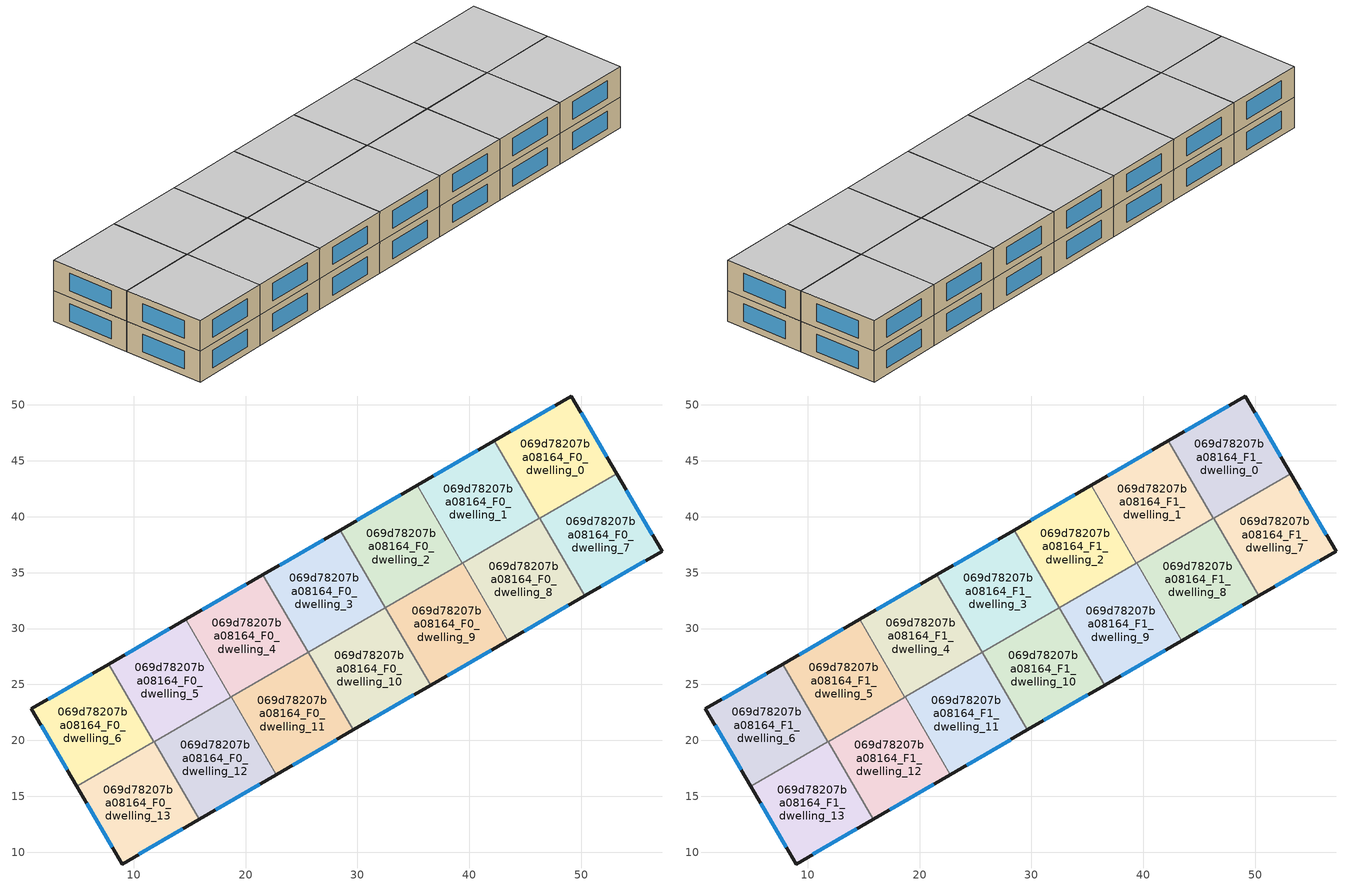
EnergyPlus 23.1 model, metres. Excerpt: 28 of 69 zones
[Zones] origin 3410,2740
069d78207ba08164_F0_dwelling_0
 floor ground (EU_floor_Construction): 49.13,50.79 53.18,43.86 46.27,39.85 42.25,46.8 z0
 wall outside (EU_wall_Construction): 53.18,43.86 49.13,50.79 42.25,46.8 z0:3
 wall to 069d78207ba08164_F0_dwelling_1 (EU_wall_Construction): 42.25,46.8 46.27,39.85 z0:3
 wall to 069d78207ba08164_F0_dwelling_7 (EU_wall_Construction): 46.3,39.87 53.18,43.86 z0:3
 wall to 069d78207ba08164_F0_dwelling_8 (EU_wall_Construction): 46.27,39.85 46.3,39.87 z0:3
 window (EU_Window_Construction): 47.65,49.94 43.72,47.66 / 52.31,45.34 50,49.31 z0.64:2.36
069d78207ba08164_F0_dwelling_1
 floor ground (EU_floor_Construction): 42.25,46.8 46.27,39.85 39.38,35.86 35.35,42.81 z0
 wall outside (EU_wall_Construction): 42.25,46.8 35.35,42.81 z0:3
 wall to 069d78207ba08164_F0_dwelling_8 (EU_wall_Construction): 39.38,35.86 46.27,39.85 z0:3
 wall to 069d78207ba08164_F0_dwelling_2 (EU_wall_Construction): 35.35,42.81 39.38,35.86 z0:3
 window (EU_Window_Construction): 40.77,45.95 36.83,43.66 z0.64:2.36
069d78207ba08164_F0_dwelling_10
 floor ground (EU_floor_Construction): 32.51,31.88 36.54,24.93 29.64,20.93 25.61,27.88 z0
 wall outside (EU_wall_Construction): 29.64,20.93 36.54,24.93 z0:3
 wall to 069d78207ba08164_F0_dwelling_9 (EU_wall_Construction): 36.54,24.93 32.51,31.88 z0:3
 wall to 069d78207ba08164_F0_dwelling_11 (EU_wall_Construction): 25.61,27.88 29.64,20.93 z0:3
 wall to 069d78207ba08164_F0_dwelling_3 (EU_wall_Construction): 32.48,31.86 25.61,27.88 z0:3
 wall to 069d78207ba08164_F0_dwelling_2 (EU_wall_Construction): 32.51,31.88 32.48,31.86 z0:3
 window (EU_Window_Construction): 31.12,21.79 35.06,24.07 z0.64:2.36
069d78207ba08164_F0_dwelling_11
 floor ground (EU_floor_Construction): 25.61,27.88 29.64,20.93 22.75,16.93 18.72,23.88 z0
 wall outside (EU_wall_Construction): 22.75,16.93 29.64,20.93 z0:3
 wall to 069d78207ba08164_F0_dwelling_12 (EU_wall_Construction): 18.72,23.88 22.75,16.93 z0:3
 wall to 069d78207ba08164_F0_dwelling_4 (EU_wall_Construction): 25.59,27.87 18.72,23.88 z0:3
 wall to 069d78207ba08164_F0_dwelling_3 (EU_wall_Construction): 25.61,27.88 25.59,27.87 z0:3
 window (EU_Window_Construction): 24.22,17.79 28.16,20.08 z0.64:2.36
069d78207ba08164_F0_dwelling_12
 floor ground (EU_floor_Construction): 18.72,23.88 22.75,16.93 15.85,12.94 11.82,19.89 z0
 wall outside (EU_wall_Construction): 15.85,12.94 22.75,16.93 z0:3
 wall to 069d78207ba08164_F0_dwelling_13 (EU_wall_Construction): 11.82,19.89 15.85,12.94 z0:3
 wall to 069d78207ba08164_F0_dwelling_5 (EU_wall_Construction): 18.69,23.87 11.82,19.89 z0:3
 wall to 069d78207ba08164_F0_dwelling_4 (EU_wall_Construction): 18.72,23.88 18.69,23.87 z0:3
 window (EU_Window_Construction): 17.33,13.79 21.27,16.08 z0.64:2.36
069d78207ba08164_F0_dwelling_13
 floor ground (EU_floor_Construction): 11.82,19.89 15.85,12.94 8.97,8.95 4.91,15.89 z0
 wall outside (EU_wall_Construction): 4.91,15.89 8.97,8.95 15.85,12.94 z0:3
 wall to 069d78207ba08164_F0_dwelling_6 (EU_wall_Construction): 11.8,19.87 4.91,15.89 z0:3
 wall to 069d78207ba08164_F0_dwelling_5 (EU_wall_Construction): 11.82,19.89 11.8,19.87 z0:3
 window (EU_Window_Construction): 10.44,9.81 14.38,12.08 / 5.78,14.4 8.1,10.44 z0.64:2.36
069d78207ba08164_F0_dwelling_2
 floor ground (EU_floor_Construction): 35.35,42.81 39.38,35.86 32.48,31.86 28.46,38.81 z0
 wall outside (EU_wall_Construction): 35.35,42.81 28.46,38.81 z0:3
 wall to 069d78207ba08164_F0_dwelling_3 (EU_wall_Construction): 28.46,38.81 32.48,31.86 z0:3
 wall to 069d78207ba08164_F0_dwelling_9 (EU_wall_Construction): 32.51,31.88 39.38,35.86 z0:3
 window (EU_Window_Construction): 33.87,41.95 29.93,39.67 z0.64:2.36
069d78207ba08164_F0_dwelling_3
 floor ground (EU_floor_Construction): 28.46,38.81 32.48,31.86 25.59,27.87 21.56,34.82 z0
 wall outside (EU_wall_Construction): 28.46,38.81 21.56,34.82 z0:3
 wall to 069d78207ba08164_F0_dwelling_4 (EU_wall_Construction): 21.56,34.82 25.59,27.87 z0:3
 window (EU_Window_Construction): 26.98,37.96 23.04,35.67 z0.64:2.36
069d78207ba08164_F0_dwelling_4
 floor ground (EU_floor_Construction): 21.56,34.82 25.59,27.87 18.69,23.87 14.66,30.82 z0
 wall outside (EU_wall_Construction): 21.56,34.82 14.66,30.82 z0:3
 wall to 069d78207ba08164_F0_dwelling_5 (EU_wall_Construction): 14.66,30.82 18.69,23.87 z0:3
 window (EU_Window_Construction): 20.08,33.96 16.14,31.67 z0.64:2.36
069d78207ba08164_F0_dwelling_5
 floor ground (EU_floor_Construction): 14.66,30.82 18.69,23.87 11.8,19.87 7.77,26.82 z0
 wall outside (EU_wall_Construction): 14.66,30.82 7.77,26.82 z0:3
 wall to 069d78207ba08164_F0_dwelling_6 (EU_wall_Construction): 7.77,26.82 11.8,19.87 z0:3
 window (EU_Window_Construction): 13.19,29.96 9.25,27.68 z0.64:2.36
069d78207ba08164_F0_dwelling_6
 floor ground (EU_floor_Construction): 7.77,26.82 11.8,19.87 4.91,15.89 0.86,22.82 z0
 wall outside (EU_wall_Construction): 7.77,26.82 0.86,22.82 4.91,15.89 z0:3
 window (EU_Window_Construction): 1.73,21.33 4.05,17.37 / 6.29,25.97 2.34,23.68 z0.64:2.36
069d78207ba08164_F0_dwelling_7
 floor ground (EU_floor_Construction): 53.18,43.86 57.23,36.92 50.33,32.92 46.3,39.87 z0
 wall outside (EU_wall_Construction): 50.33,32.92 57.23,36.92 53.18,43.86 z0:3
 wall to 069d78207ba08164_F0_dwelling_8 (EU_wall_Construction): 46.3,39.87 50.33,32.92 z0:3
 window (EU_Window_Construction): 56.37,38.41 54.05,42.37 / 51.81,33.78 55.75,36.06 z0.64:2.36
069d78207ba08164_F0_dwelling_8
 floor ground (EU_floor_Construction): 46.3,39.87 50.33,32.92 43.43,28.92 39.4,35.87 39.38,35.86 46.27,39.85 z0
 wall outside (EU_wall_Construction): 43.43,28.92 50.33,32.92 z0:3
 wall to 069d78207ba08164_F0_dwelling_9 (EU_wall_Construction): 39.38,35.86 39.4,35.87 43.43,28.92 z0:3
 window (EU_Window_Construction): 44.91,29.78 48.85,32.06 z0.64:2.36
069d78207ba08164_F0_dwelling_9
 floor ground (EU_floor_Construction): 39.4,35.87 43.43,28.92 36.54,24.93 32.51,31.88 z0
 wall outside (EU_wall_Construction): 36.54,24.93 43.43,28.92 z0:3
 window (EU_Window_Construction): 38.01,25.78 41.95,28.07 z0.64:2.36
069d78207ba08164_F1_dwelling_0
 floor to 069d78207ba08164_F0_dwelling_0 (EU_floor_Construction): 49.13,50.79 53.18,43.86 46.27,39.85 42.25,46.8 z3
 wall outside (EU_wall_Construction): 53.18,43.86 49.13,50.79 42.25,46.8 z3:6
 wall to 069d78207ba08164_F1_dwelling_1 (EU_wall_Construction): 42.25,46.8 46.27,39.85 z3:6
 wall to 069d78207ba08164_F1_dwelling_7 (EU_wall_Construction): 46.3,39.87 53.18,43.86 z3:6
 wall to 069d78207ba08164_F1_dwelling_8 (EU_wall_Construction): 46.27,39.85 46.3,39.87 z3:6
 window (EU_Window_Construction): 47.65,49.94 43.72,47.66 / 52.31,45.34 50,49.31 z3.64:5.36
 ceiling to 069d78207ba08164_F2_dwelling_0 (EU_floor_Construction): 53.18,43.86 49.13,50.79 42.25,46.8 46.27,39.85 z6
069d78207ba08164_F1_dwelling_1
 floor to 069d78207ba08164_F0_dwelling_1 (EU_floor_Construction): 42.25,46.8 46.27,39.85 39.38,35.86 35.35,42.81 z3
 wall outside (EU_wall_Construction): 42.25,46.8 35.35,42.81 z3:6
 wall to 069d78207ba08164_F1_dwelling_8 (EU_wall_Construction): 39.38,35.86 46.27,39.85 z3:6
 wall to 069d78207ba08164_F1_dwelling_2 (EU_wall_Construction): 35.35,42.81 39.38,35.86 z3:6
 window (EU_Window_Construction): 40.77,45.95 36.83,43.66 z3.64:5.36
 ceiling to 069d78207ba08164_F2_dwelling_1 (EU_floor_Construction): 46.27,39.85 42.25,46.8 35.35,42.81 39.38,35.86 z6
069d78207ba08164_F1_dwelling_10
 floor to 069d78207ba08164_F0_dwelling_10 (EU_floor_Construction): 32.51,31.88 36.54,24.93 29.64,20.93 25.61,27.88 z3
 wall outside (EU_wall_Construction): 29.64,20.93 36.54,24.93 z3:6
 wall to 069d78207ba08164_F1_dwelling_9 (EU_wall_Construction): 36.54,24.93 32.51,31.88 z3:6
 wall to 069d78207ba08164_F1_dwelling_11 (EU_wall_Construction): 25.61,27.88 29.64,20.93 z3:6
 wall to 069d78207ba08164_F1_dwelling_3 (EU_wall_Construction): 32.48,31.86 25.61,27.88 z3:6
 wall to 069d78207ba08164_F1_dwelling_2 (EU_wall_Construction): 32.51,31.88 32.48,31.86 z3:6
 window (EU_Window_Construction): 31.12,21.79 35.06,24.07 z3.64:5.36
 ceiling to 069d78207ba08164_F2_dwelling_10 (EU_floor_Construction): 36.54,24.93 32.51,31.88 25.61,27.88 29.64,20.93 z6
069d78207ba08164_F1_dwelling_11
 floor to 069d78207ba08164_F0_dwelling_11 (EU_floor_Construction): 25.61,27.88 29.64,20.93 22.75,16.93 18.72,23.88 z3
 wall outside (EU_wall_Construction): 22.75,16.93 29.64,20.93 z3:6
 wall to 069d78207ba08164_F1_dwelling_12 (EU_wall_Construction): 18.72,23.88 22.75,16.93 z3:6
 wall to 069d78207ba08164_F1_dwelling_4 (EU_wall_Construction): 25.59,27.87 18.72,23.88 z3:6
 wall to 069d78207ba08164_F1_dwelling_3 (EU_wall_Construction): 25.61,27.88 25.59,27.87 z3:6
 window (EU_Window_Construction): 24.22,17.79 28.16,20.08 z3.64:5.36
 ceiling to 069d78207ba08164_F2_dwelling_11 (EU_floor_Construction): 29.64,20.93 25.61,27.88 18.72,23.88 22.75,16.93 z6
069d78207ba08164_F1_dwelling_12
 floor to 069d78207ba08164_F0_dwelling_12 (EU_floor_Construction): 18.72,23.88 22.75,16.93 15.85,12.94 11.82,19.89 z3
 wall outside (EU_wall_Construction): 15.85,12.94 22.75,16.93 z3:6
 wall to 069d78207ba08164_F1_dwelling_13 (EU_wall_Construction): 11.82,19.89 15.85,12.94 z3:6
 wall to 069d78207ba08164_F1_dwelling_5 (EU_wall_Construction): 18.69,23.87 11.82,19.89 z3:6
 wall to 069d78207ba08164_F1_dwelling_4 (EU_wall_Construction): 18.72,23.88 18.69,23.87 z3:6
 window (EU_Window_Construction): 17.33,13.79 21.27,16.08 z3.64:5.36
 ceiling to 069d78207ba08164_F2_dwelling_12 (EU_floor_Construction): 22.75,16.93 18.72,23.88 11.82,19.89 15.85,12.94 z6
069d78207ba08164_F1_dwelling_13
 floor to 069d78207ba08164_F0_dwelling_13 (EU_floor_Construction): 11.82,19.89 15.85,12.94 8.97,8.95 4.91,15.89 z3
 wall outside (EU_wall_Construction): 4.91,15.89 8.97,8.95 15.85,12.94 z3:6
 wall to 069d78207ba08164_F1_dwelling_6 (EU_wall_Construction): 11.8,19.87 4.91,15.89 z3:6
 wall to 069d78207ba08164_F1_dwelling_5 (EU_wall_Construction): 11.82,19.89 11.8,19.87 z3:6
 window (EU_Window_Construction): 10.44,9.81 14.38,12.08 / 5.78,14.4 8.1,10.44 z3.64:5.36
 ceiling to 069d78207ba08164_F2_dwelling_13 (EU_floor_Construction): 15.85,12.94 11.82,19.89 4.91,15.89 8.97,8.95 z6
069d78207ba08164_F1_dwelling_2
 floor to 069d78207ba08164_F0_dwelling_2 (EU_floor_Construction): 35.35,42.81 39.38,35.86 32.48,31.86 28.46,38.81 z3
 wall outside (EU_wall_Construction): 35.35,42.81 28.46,38.81 z3:6
 wall to 069d78207ba08164_F1_dwelling_3 (EU_wall_Construction): 28.46,38.81 32.48,31.86 z3:6
 wall to 069d78207ba08164_F1_dwelling_9 (EU_wall_Construction): 32.51,31.88 39.38,35.86 z3:6
 window (EU_Window_Construction): 33.87,41.95 29.93,39.67 z3.64:5.36
 ceiling to 069d78207ba08164_F2_dwelling_2 (EU_floor_Construction): 39.38,35.86 35.35,42.81 28.46,38.81 32.48,31.86 z6
069d78207ba08164_F1_dwelling_3
 floor to 069d78207ba08164_F0_dwelling_3 (EU_floor_Construction): 28.46,38.81 32.48,31.86 25.59,27.87 21.56,34.82 z3
 wall outside (EU_wall_Construction): 28.46,38.81 21.56,34.82 z3:6
 wall to 069d78207ba08164_F1_dwelling_4 (EU_wall_Construction): 21.56,34.82 25.59,27.87 z3:6
 window (EU_Window_Construction): 26.98,37.96 23.04,35.67 z3.64:5.36
 ceiling to 069d78207ba08164_F2_dwelling_3 (EU_floor_Construction): 32.48,31.86 28.46,38.81 21.56,34.82 25.59,27.87 z6
069d78207ba08164_F1_dwelling_4
 floor to 069d78207ba08164_F0_dwelling_4 (EU_floor_Construction): 21.56,34.82 25.59,27.87 18.69,23.87 14.66,30.82 z3
 wall outside (EU_wall_Construction): 21.56,34.82 14.66,30.82 z3:6
 wall to 069d78207ba08164_F1_dwelling_5 (EU_wall_Construction): 14.66,30.82 18.69,23.87 z3:6
 window (EU_Window_Construction): 20.08,33.96 16.14,31.67 z3.64:5.36
 ceiling to 069d78207ba08164_F2_dwelling_4 (EU_floor_Construction): 25.59,27.87 21.56,34.82 14.66,30.82 18.69,23.87 z6
069d78207ba08164_F1_dwelling_5
 floor to 069d78207ba08164_F0_dwelling_5 (EU_floor_Construction): 14.66,30.82 18.69,23.87 11.8,19.87 7.77,26.82 z3
 wall outside (EU_wall_Construction): 14.66,30.82 7.77,26.82 z3:6
 wall to 069d78207ba08164_F1_dwelling_6 (EU_wall_Construction): 7.77,26.82 11.8,19.87 z3:6
 window (EU_Window_Construction): 13.19,29.96 9.25,27.68 z3.64:5.36
 ceiling to 069d78207ba08164_F2_dwelling_5 (EU_floor_Construction): 18.69,23.87 14.66,30.82 7.77,26.82 11.8,19.87 z6
069d78207ba08164_F1_dwelling_6
 floor to 069d78207ba08164_F0_dwelling_6 (EU_floor_Construction): 7.77,26.82 11.8,19.87 4.91,15.89 0.86,22.82 z3
 wall outside (EU_wall_Construction): 7.77,26.82 0.86,22.82 4.91,15.89 z3:6
 window (EU_Window_Construction): 1.73,21.33 4.05,17.37 / 6.29,25.97 2.34,23.68 z3.64:5.36
 ceiling to 069d78207ba08164_F2_dwelling_6 (EU_floor_Construction): 11.8,19.87 7.77,26.82 0.86,22.82 4.91,15.89 z6
069d78207ba08164_F1_dwelling_7
 floor to 069d78207ba08164_F0_dwelling_7 (EU_floor_Construction): 53.18,43.86 57.23,36.92 50.33,32.92 46.3,39.87 z3
 wall outside (EU_wall_Construction): 50.33,32.92 57.23,36.92 53.18,43.86 z3:6
 wall to 069d78207ba08164_F1_dwelling_8 (EU_wall_Construction): 46.3,39.87 50.33,32.92 z3:6
 window (EU_Window_Construction): 56.37,38.41 54.05,42.37 / 51.81,33.78 55.75,36.06 z3.64:5.36
 ceiling to 069d78207ba08164_F2_dwelling_7 (EU_floor_Construction): 57.23,36.92 53.18,43.86 46.3,39.87 50.33,32.92 z6
069d78207ba08164_F1_dwelling_8
 floor to 069d78207ba08164_F0_dwelling_8 (EU_floor_Construction): 46.3,39.87 50.33,32.92 43.43,28.92 39.4,35.87 39.38,35.86 46.27,39.85 z3
 wall outside (EU_wall_Construction): 43.43,28.92 50.33,32.92 z3:6
 wall to 069d78207ba08164_F1_dwelling_9 (EU_wall_Construction): 39.38,35.86 39.4,35.87 43.43,28.92 z3:6
 window (EU_Window_Construction): 44.91,29.78 48.85,32.06 z3.64:5.36
 ceiling to 069d78207ba08164_F2_dwelling_8 (EU_floor_Construction): 50.33,32.92 46.3,39.87 46.27,39.85 39.38,35.86 39.4,35.87 43.43,28.92 z6
069d78207ba08164_F1_dwelling_9
 floor to 069d78207ba08164_F0_dwelling_9 (EU_floor_Construction): 39.4,35.87 43.43,28.92 36.54,24.93 32.51,31.88 z3
 wall outside (EU_wall_Construction): 36.54,24.93 43.43,28.92 z3:6
 window (EU_Window_Construction): 38.01,25.78 41.95,28.07 z3.64:5.36
 ceiling to 069d78207ba08164_F2_dwelling_9 (EU_floor_Construction): 43.43,28.92 39.4,35.87 32.51,31.88 36.54,24.93 z6
[Building]
EU S2 Campaign: North Axis=0; Terrain=City; Solar Distribution=FullExterior
[Site:Location]
Yerevan-Zvartnots.Intl.AP: Latitude=40.15; Longitude=44.383; Time Zone=4; Elevation=854
[SizingPeriod:WeatherFileDays]
AnnualSizingPeriod: Begin Month=1; Begin Day of Month=1; End Month=12; End Day of Month=31; Day of Week for Start Day=Monday; Use Weather File Daylight Saving Period=No; Use Weather File Rain and Snow Indicators=No
[MATERIAL]
EU_InternalMass_Material: Roughness=MediumRough; Thickness=0.1; Conductivity=1; Density=1800; Specific Heat=900; Thermal Absorptance=0.9; Solar Absorptance=0.7; Visible Absorptance=0.7
[MATERIAL:NOMASS] Roughness=MediumRough; Thermal Absorptance=0.9; Solar Absorptance=0.7; Visible Absorptance=0.7
Name | Thermal Resistance
EU_wall_NoMass | 1.05043
EU_floor_NoMass | 0.478065
[WINDOWMATERIAL:SIMPLEGLAZINGSYSTEM]
EU_Window_SimpleGlazing: UFactor=2.5566; Solar Heat Gain Coefficient=0.75; Visible Transmittance=0.75
[CONSTRUCTION]
EU_wall_Construction: EU_wall_NoMass
EU_floor_Construction: EU_floor_NoMass
EU_Window_Construction: EU_Window_SimpleGlazing
EU_InternalMass_Construction: EU_InternalMass_Material
[ZONE] Type=1; Multiplier=1; Ceiling Height=autocalculate; Floor Area=autocalculate; Part of Total Floor Area=Yes
Name | Volume
069d78207ba08164_F0_dwelling_0; 069d78207ba08164_F1_dwelling_0; 069d78207ba08164_F0_dwelling_6; 069d78207ba08164_F1_dwelling_6 | 192.01
069d78207ba08164_F0_dwelling_1; 069d78207ba08164_F1_dwelling_1 | 192.037
069d78207ba08164_F0_dwelling_10; 069d78207ba08164_F1_dwelling_10; 069d78207ba08164_F0_dwelling_11; 069d78207ba08164_F1_dwelling_11 | 192.049
069d78207ba08164_F0_dwelling_12; 069d78207ba08164_F1_dwelling_12 | 192.053
069d78207ba08164_F0_dwelling_13; 069d78207ba08164_F1_dwelling_13; 069d78207ba08164_F0_dwelling_7; 069d78207ba08164_F1_dwelling_7 | 192.031
069d78207ba08164_F0_dwelling_2; 069d78207ba08164_F1_dwelling_2; 069d78207ba08164_F0_dwelling_3; 069d78207ba08164_F1_dwelling_3 | 192.016
069d78207ba08164_F0_dwelling_4; 069d78207ba08164_F1_dwelling_4 | 192.011
069d78207ba08164_F0_dwelling_5; 069d78207ba08164_F1_dwelling_5; 069d78207ba08164_F0_dwelling_9; 069d78207ba08164_F1_dwelling_9 | 192.032
069d78207ba08164_F0_dwelling_8; 069d78207ba08164_F1_dwelling_8 | 192.06
[INTERNALMASS] Construction=EU_InternalMass_Construction
Name | Zone or ZoneList | Surface Area
069d78207ba08164_F0_dwelling_0_EU_InternalMass | 069d78207ba08164_F0_dwelling_0 | 64.0035
069d78207ba08164_F0_dwelling_1_EU_InternalMass | 069d78207ba08164_F0_dwelling_1 | 64.0122
069d78207ba08164_F0_dwelling_2_EU_InternalMass | 069d78207ba08164_F0_dwelling_2 | 64.0052
069d78207ba08164_F0_dwelling_3_EU_InternalMass | 069d78207ba08164_F0_dwelling_3 | 64.0052
069d78207ba08164_F0_dwelling_4_EU_InternalMass | 069d78207ba08164_F0_dwelling_4 | 64.0038
069d78207ba08164_F0_dwelling_5_EU_InternalMass | 069d78207ba08164_F0_dwelling_5 | 64.0107
069d78207ba08164_F0_dwelling_6_EU_InternalMass | 069d78207ba08164_F0_dwelling_6 | 64.0035
069d78207ba08164_F0_dwelling_7_EU_InternalMass | 069d78207ba08164_F0_dwelling_7 | 64.0104
069d78207ba08164_F0_dwelling_8_EU_InternalMass | 069d78207ba08164_F0_dwelling_8 | 64.0238
069d78207ba08164_F0_dwelling_9_EU_InternalMass | 069d78207ba08164_F0_dwelling_9 | 64.0107
069d78207ba08164_F0_dwelling_10_EU_InternalMass | 069d78207ba08164_F0_dwelling_10 | 64.0161
069d78207ba08164_F0_dwelling_11_EU_InternalMass | 069d78207ba08164_F0_dwelling_11 | 64.0161
069d78207ba08164_F0_dwelling_12_EU_InternalMass | 069d78207ba08164_F0_dwelling_12 | 64.0176
069d78207ba08164_F0_dwelling_13_EU_InternalMass | 069d78207ba08164_F0_dwelling_13 | 64.0104
069d78207ba08164_F1_dwelling_0_EU_InternalMass | 069d78207ba08164_F1_dwelling_0 | 64.0035
069d78207ba08164_F1_dwelling_1_EU_InternalMass | 069d78207ba08164_F1_dwelling_1 | 64.0122
069d78207ba08164_F1_dwelling_2_EU_InternalMass | 069d78207ba08164_F1_dwelling_2 | 64.0052
069d78207ba08164_F1_dwelling_3_EU_InternalMass | 069d78207ba08164_F1_dwelling_3 | 64.0052
069d78207ba08164_F1_dwelling_4_EU_InternalMass | 069d78207ba08164_F1_dwelling_4 | 64.0038
069d78207ba08164_F1_dwelling_5_EU_InternalMass | 069d78207ba08164_F1_dwelling_5 | 64.0107
069d78207ba08164_F1_dwelling_6_EU_InternalMass | 069d78207ba08164_F1_dwelling_6 | 64.0035
069d78207ba08164_F1_dwelling_7_EU_InternalMass | 069d78207ba08164_F1_dwelling_7 | 64.0104
069d78207ba08164_F1_dwelling_8_EU_InternalMass | 069d78207ba08164_F1_dwelling_8 | 64.0238
069d78207ba08164_F1_dwelling_9_EU_InternalMass | 069d78207ba08164_F1_dwelling_9 | 64.0107
069d78207ba08164_F1_dwelling_10_EU_InternalMass | 069d78207ba08164_F1_dwelling_10 | 64.0161
069d78207ba08164_F1_dwelling_11_EU_InternalMass | 069d78207ba08164_F1_dwelling_11 | 64.0161
069d78207ba08164_F1_dwelling_12_EU_InternalMass | 069d78207ba08164_F1_dwelling_12 | 64.0176
069d78207ba08164_F1_dwelling_13_EU_InternalMass | 069d78207ba08164_F1_dwelling_13 | 64.0104
[OTHEREQUIPMENT] Fuel Type=Electricity; Design Level Calculation Method=Watts/Area; Power per Zone Floor Area=1; Fraction Latent=0; Fraction Radiant=0; Fraction Lost=0; Carbon Dioxide Generation Rate=0; EndUse Subcategory=EU_Step8_InternalGains
Name | Zone or ZoneList or Space or SpaceList | Schedule
EU_Step8_InternalGain_069d78207ba08164_F0_dwelling_0_f000 | 069d78207ba08164_F0_dwelling_0 | EU_Step8_GainSchedule_069d78207ba08164_F0_dwelling_0_f000
EU_Step8_InternalGain_069d78207ba08164_F0_dwelling_1_f000 | 069d78207ba08164_F0_dwelling_1 | EU_Step8_GainSchedule_069d78207ba08164_F0_dwelling_1_f000
EU_Step8_InternalGain_069d78207ba08164_F0_dwelling_2_f000 | 069d78207ba08164_F0_dwelling_2 | EU_Step8_GainSchedule_069d78207ba08164_F0_dwelling_2_f000
EU_Step8_InternalGain_069d78207ba08164_F0_dwelling_3_f000 | 069d78207ba08164_F0_dwelling_3 | EU_Step8_GainSchedule_069d78207ba08164_F0_dwelling_3_f000
EU_Step8_InternalGain_069d78207ba08164_F0_dwelling_4_f000 | 069d78207ba08164_F0_dwelling_4 | EU_Step8_GainSchedule_069d78207ba08164_F0_dwelling_4_f000
EU_Step8_InternalGain_069d78207ba08164_F0_dwelling_5_f000 | 069d78207ba08164_F0_dwelling_5 | EU_Step8_GainSchedule_069d78207ba08164_F0_dwelling_5_f000
EU_Step8_InternalGain_069d78207ba08164_F0_dwelling_6_f000 | 069d78207ba08164_F0_dwelling_6 | EU_Step8_GainSchedule_069d78207ba08164_F0_dwelling_6_f000
EU_Step8_InternalGain_069d78207ba08164_F0_dwelling_7_f000 | 069d78207ba08164_F0_dwelling_7 | EU_Step8_GainSchedule_069d78207ba08164_F0_dwelling_7_f000
EU_Step8_InternalGain_069d78207ba08164_F0_dwelling_8_f000 | 069d78207ba08164_F0_dwelling_8 | EU_Step8_GainSchedule_069d78207ba08164_F0_dwelling_8_f000
EU_Step8_InternalGain_069d78207ba08164_F0_dwelling_9_f000 | 069d78207ba08164_F0_dwelling_9 | EU_Step8_GainSchedule_069d78207ba08164_F0_dwelling_9_f000
EU_Step8_InternalGain_069d78207ba08164_F0_dwelling_10_f000 | 069d78207ba08164_F0_dwelling_10 | EU_Step8_GainSchedule_069d78207ba08164_F0_dwelling_10_f000
EU_Step8_InternalGain_069d78207ba08164_F0_dwelling_11_f000 | 069d78207ba08164_F0_dwelling_11 | EU_Step8_GainSchedule_069d78207ba08164_F0_dwelling_11_f000
EU_Step8_InternalGain_069d78207ba08164_F0_dwelling_12_f000 | 069d78207ba08164_F0_dwelling_12 | EU_Step8_GainSchedule_069d78207ba08164_F0_dwelling_12_f000
EU_Step8_InternalGain_069d78207ba08164_F0_dwelling_13_f000 | 069d78207ba08164_F0_dwelling_13 | EU_Step8_GainSchedule_069d78207ba08164_F0_dwelling_13_f000
EU_Step8_InternalGain_069d78207ba08164_F1_dwelling_0_f000 | 069d78207ba08164_F1_dwelling_0 | EU_Step8_GainSchedule_069d78207ba08164_F1_dwelling_0_f000
EU_Step8_InternalGain_069d78207ba08164_F1_dwelling_1_f000 | 069d78207ba08164_F1_dwelling_1 | EU_Step8_GainSchedule_069d78207ba08164_F1_dwelling_1_f000
EU_Step8_InternalGain_069d78207ba08164_F1_dwelling_2_f000 | 069d78207ba08164_F1_dwelling_2 | EU_Step8_GainSchedule_069d78207ba08164_F1_dwelling_2_f000
EU_Step8_InternalGain_069d78207ba08164_F1_dwelling_3_f000 | 069d78207ba08164_F1_dwelling_3 | EU_Step8_GainSchedule_069d78207ba08164_F1_dwelling_3_f000
EU_Step8_InternalGain_069d78207ba08164_F1_dwelling_4_f000 | 069d78207ba08164_F1_dwelling_4 | EU_Step8_GainSchedule_069d78207ba08164_F1_dwelling_4_f000
EU_Step8_InternalGain_069d78207ba08164_F1_dwelling_5_f000 | 069d78207ba08164_F1_dwelling_5 | EU_Step8_GainSchedule_069d78207ba08164_F1_dwelling_5_f000
EU_Step8_InternalGain_069d78207ba08164_F1_dwelling_6_f000 | 069d78207ba08164_F1_dwelling_6 | EU_Step8_GainSchedule_069d78207ba08164_F1_dwelling_6_f000
EU_Step8_InternalGain_069d78207ba08164_F1_dwelling_7_f000 | 069d78207ba08164_F1_dwelling_7 | EU_Step8_GainSchedule_069d78207ba08164_F1_dwelling_7_f000
EU_Step8_InternalGain_069d78207ba08164_F1_dwelling_8_f000 | 069d78207ba08164_F1_dwelling_8 | EU_Step8_GainSchedule_069d78207ba08164_F1_dwelling_8_f000
EU_Step8_InternalGain_069d78207ba08164_F1_dwelling_9_f000 | 069d78207ba08164_F1_dwelling_9 | EU_Step8_GainSchedule_069d78207ba08164_F1_dwelling_9_f000
EU_Step8_InternalGain_069d78207ba08164_F1_dwelling_10_f000 | 069d78207ba08164_F1_dwelling_10 | EU_Step8_GainSchedule_069d78207ba08164_F1_dwelling_10_f000
EU_Step8_InternalGain_069d78207ba08164_F1_dwelling_11_f000 | 069d78207ba08164_F1_dwelling_11 | EU_Step8_GainSchedule_069d78207ba08164_F1_dwelling_11_f000
EU_Step8_InternalGain_069d78207ba08164_F1_dwelling_12_f000 | 069d78207ba08164_F1_dwelling_12 | EU_Step8_GainSchedule_069d78207ba08164_F1_dwelling_12_f000
EU_Step8_InternalGain_069d78207ba08164_F1_dwelling_13_f000 | 069d78207ba08164_F1_dwelling_13 | EU_Step8_GainSchedule_069d78207ba08164_F1_dwelling_13_f000
[ZONEVENTILATION:DESIGNFLOWRATE] Schedule=EU_AlwaysOn; Design Flow Rate Calculation Method=AirChanges/Hour; Air Changes per Hour=0.557805; Ventilation Type=Natural; Fan Pressure Rise=0; Fan Total Efficiency=1; Constant Term Coefficient=1; Temperature Term Coefficient=0; Velocity Term Coefficient=0; Velocity Squared Term Coefficient=0; Minimum Indoor Temperature=-100; Maximum Indoor Temperature=100; Delta Temperature=-100; Minimum Outdoor Temperature=-100; Maximum Outdoor Temperature=100; Maximum Wind Speed=40
Name | Zone or ZoneList or Space or SpaceList
EU_ConstantAir_069d78207ba08164_F0_dwelling_0 | 069d78207ba08164_F0_dwelling_0
EU_ConstantAir_069d78207ba08164_F0_dwelling_1 | 069d78207ba08164_F0_dwelling_1
EU_ConstantAir_069d78207ba08164_F0_dwelling_2 | 069d78207ba08164_F0_dwelling_2
EU_ConstantAir_069d78207ba08164_F0_dwelling_3 | 069d78207ba08164_F0_dwelling_3
EU_ConstantAir_069d78207ba08164_F0_dwelling_4 | 069d78207ba08164_F0_dwelling_4
EU_ConstantAir_069d78207ba08164_F0_dwelling_5 | 069d78207ba08164_F0_dwelling_5
EU_ConstantAir_069d78207ba08164_F0_dwelling_6 | 069d78207ba08164_F0_dwelling_6
EU_ConstantAir_069d78207ba08164_F0_dwelling_7 | 069d78207ba08164_F0_dwelling_7
EU_ConstantAir_069d78207ba08164_F0_dwelling_8 | 069d78207ba08164_F0_dwelling_8
EU_ConstantAir_069d78207ba08164_F0_dwelling_9 | 069d78207ba08164_F0_dwelling_9
EU_ConstantAir_069d78207ba08164_F0_dwelling_10 | 069d78207ba08164_F0_dwelling_10
EU_ConstantAir_069d78207ba08164_F0_dwelling_11 | 069d78207ba08164_F0_dwelling_11
EU_ConstantAir_069d78207ba08164_F0_dwelling_12 | 069d78207ba08164_F0_dwelling_12
EU_ConstantAir_069d78207ba08164_F0_dwelling_13 | 069d78207ba08164_F0_dwelling_13
EU_ConstantAir_069d78207ba08164_F1_dwelling_0 | 069d78207ba08164_F1_dwelling_0
EU_ConstantAir_069d78207ba08164_F1_dwelling_1 | 069d78207ba08164_F1_dwelling_1
EU_ConstantAir_069d78207ba08164_F1_dwelling_2 | 069d78207ba08164_F1_dwelling_2
EU_ConstantAir_069d78207ba08164_F1_dwelling_3 | 069d78207ba08164_F1_dwelling_3
EU_ConstantAir_069d78207ba08164_F1_dwelling_4 | 069d78207ba08164_F1_dwelling_4
EU_ConstantAir_069d78207ba08164_F1_dwelling_5 | 069d78207ba08164_F1_dwelling_5
EU_ConstantAir_069d78207ba08164_F1_dwelling_6 | 069d78207ba08164_F1_dwelling_6
EU_ConstantAir_069d78207ba08164_F1_dwelling_7 | 069d78207ba08164_F1_dwelling_7
EU_ConstantAir_069d78207ba08164_F1_dwelling_8 | 069d78207ba08164_F1_dwelling_8
EU_ConstantAir_069d78207ba08164_F1_dwelling_9 | 069d78207ba08164_F1_dwelling_9
EU_ConstantAir_069d78207ba08164_F1_dwelling_10 | 069d78207ba08164_F1_dwelling_10
EU_ConstantAir_069d78207ba08164_F1_dwelling_11 | 069d78207ba08164_F1_dwelling_11
EU_ConstantAir_069d78207ba08164_F1_dwelling_12 | 069d78207ba08164_F1_dwelling_12
EU_ConstantAir_069d78207ba08164_F1_dwelling_13 | 069d78207ba08164_F1_dwelling_13
[HVACTEMPLATE:THERMOSTAT] Constant Heating Setpoint=20; Constant Cooling Setpoint=50
EU_HeatOnly_069d78207ba08164_F0_dwelling_0; EU_HeatOnly_069d78207ba08164_F0_dwelling_1; EU_HeatOnly_069d78207ba08164_F0_dwelling_2; EU_HeatOnly_069d78207ba08164_F0_dwelling_3; EU_HeatOnly_069d78207ba08164_F0_dwelling_4; EU_HeatOnly_069d78207ba08164_F0_dwelling_5; EU_HeatOnly_069d78207ba08164_F0_dwelling_6; EU_HeatOnly_069d78207ba08164_F0_dwelling_7; EU_HeatOnly_069d78207ba08164_F0_dwelling_8; EU_HeatOnly_069d78207ba08164_F0_dwelling_9; EU_HeatOnly_069d78207ba08164_F0_dwelling_10; EU_HeatOnly_069d78207ba08164_F0_dwelling_11; EU_HeatOnly_069d78207ba08164_F0_dwelling_12; EU_HeatOnly_069d78207ba08164_F0_dwelling_13; EU_HeatOnly_069d78207ba08164_F1_dwelling_0; EU_HeatOnly_069d78207ba08164_F1_dwelling_1; EU_HeatOnly_069d78207ba08164_F1_dwelling_2; EU_HeatOnly_069d78207ba08164_F1_dwelling_3; EU_HeatOnly_069d78207ba08164_F1_dwelling_4; EU_HeatOnly_069d78207ba08164_F1_dwelling_5; EU_HeatOnly_069d78207ba08164_F1_dwelling_6; EU_HeatOnly_069d78207ba08164_F1_dwelling_7; EU_HeatOnly_069d78207ba08164_F1_dwelling_8; EU_HeatOnly_069d78207ba08164_F1_dwelling_9; EU_HeatOnly_069d78207ba08164_F1_dwelling_10; EU_HeatOnly_069d78207ba08164_F1_dwelling_11; EU_HeatOnly_069d78207ba08164_F1_dwelling_12; EU_HeatOnly_069d78207ba08164_F1_dwelling_13; EU_HeatOnly_069d78207ba08164_F2_dwelling_0; EU_HeatOnly_069d78207ba08164_F2_dwelling_1; EU_HeatOnly_069d78207ba08164_F2_dwelling_2; EU_HeatOnly_069d78207ba08164_F2_dwelling_3; EU_HeatOnly_069d78207ba08164_F2_dwelling_4; EU_HeatOnly_069d78207ba08164_F2_dwelling_5; EU_HeatOnly_069d78207ba08164_F2_dwelling_6; EU_HeatOnly_069d78207ba08164_F2_dwelling_7; EU_HeatOnly_069d78207ba08164_F2_dwelling_8; EU_HeatOnly_069d78207ba08164_F2_dwelling_9; EU_HeatOnly_069d78207ba08164_F2_dwelling_10; EU_HeatOnly_069d78207ba08164_F2_dwelling_11; EU_HeatOnly_069d78207ba08164_F2_dwelling_12; EU_HeatOnly_069d78207ba08164_F2_dwelling_13; EU_HeatOnly_069d78207ba08164_F3_dwelling_0; EU_HeatOnly_069d78207ba08164_F3_dwelling_1; EU_HeatOnly_069d78207ba08164_F3_dwelling_2; EU_HeatOnly_069d78207ba08164_F3_dwelling_3; EU_HeatOnly_069d78207ba08164_F3_dwelling_4; EU_HeatOnly_069d78207ba08164_F3_dwelling_5; EU_HeatOnly_069d78207ba08164_F3_dwelling_6; EU_HeatOnly_069d78207ba08164_F3_dwelling_7; EU_HeatOnly_069d78207ba08164_F3_dwelling_8; EU_HeatOnly_069d78207ba08164_F3_dwelling_9; EU_HeatOnly_069d78207ba08164_F3_dwelling_10; EU_HeatOnly_069d78207ba08164_F3_dwelling_11; EU_HeatOnly_069d78207ba08164_F3_dwelling_12; EU_HeatOnly_069d78207ba08164_F3_dwelling_13; EU_HeatOnly_069d78207ba08164_F4_dwelling_0; EU_HeatOnly_069d78207ba08164_F4_dwelling_1; EU_HeatOnly_069d78207ba08164_F4_dwelling_2; EU_HeatOnly_069d78207ba08164_F4_dwelling_3; EU_HeatOnly_069d78207ba08164_F4_dwelling_4; EU_HeatOnly_069d78207ba08164_F4_dwelling_5; EU_HeatOnly_069d78207ba08164_F4_dwelling_6; EU_HeatOnly_069d78207ba08164_F4_dwelling_7; EU_HeatOnly_069d78207ba08164_F4_dwelling_8; EU_HeatOnly_069d78207ba08164_F4_dwelling_9; EU_HeatOnly_069d78207ba08164_F4_dwelling_10; EU_HeatOnly_069d78207ba08164_F4_dwelling_11; EU_HeatOnly_069d78207ba08164_F4_dwelling_12
[HVACTEMPLATE:ZONE:IDEALLOADSAIRSYSTEM] System Availability Schedule=EU_AlwaysOn; Maximum Heating Supply Air Temperature=50; Minimum Cooling Supply Air Temperature=13; Maximum Heating Supply Air Humidity Ratio=0.0156; Minimum Cooling Supply Air Humidity Ratio=0.0077; Heating Limit=NoLimit; Cooling Limit=NoLimit; Heating Availability Schedule=EU_AlwaysOn; Cooling Availability Schedule=EU_CoolingOff; Dehumidification Control Type=ConstantSensibleHeatRatio; Cooling Sensible Heat Ratio=0.7; Dehumidification Setpoint=60; Humidification Control Type=None; Humidification Setpoint=30; Outdoor Air Method=None; Outdoor Air Flow Rate per Person=0.00944; Outdoor Air Flow Rate per Zone Floor Area=0; Outdoor Air Flow Rate per Zone=0; Demand Controlled Ventilation Type=None; Outdoor Air Economizer Type=NoEconomizer; Heat Recovery Type=None; Sensible Heat Recovery Effectiveness=0.7; Latent Heat Recovery Effectiveness=0.65
Name | Template Thermostat
069d78207ba08164_F0_dwelling_0 | EU_HeatOnly_069d78207ba08164_F0_dwelling_0
069d78207ba08164_F0_dwelling_1 | EU_HeatOnly_069d78207ba08164_F0_dwelling_1
069d78207ba08164_F0_dwelling_2 | EU_HeatOnly_069d78207ba08164_F0_dwelling_2
069d78207ba08164_F0_dwelling_3 | EU_HeatOnly_069d78207ba08164_F0_dwelling_3
069d78207ba08164_F0_dwelling_4 | EU_HeatOnly_069d78207ba08164_F0_dwelling_4
069d78207ba08164_F0_dwelling_5 | EU_HeatOnly_069d78207ba08164_F0_dwelling_5
069d78207ba08164_F0_dwelling_6 | EU_HeatOnly_069d78207ba08164_F0_dwelling_6
069d78207ba08164_F0_dwelling_7 | EU_HeatOnly_069d78207ba08164_F0_dwelling_7
069d78207ba08164_F0_dwelling_8 | EU_HeatOnly_069d78207ba08164_F0_dwelling_8
069d78207ba08164_F0_dwelling_9 | EU_HeatOnly_069d78207ba08164_F0_dwelling_9
069d78207ba08164_F0_dwelling_10 | EU_HeatOnly_069d78207ba08164_F0_dwelling_10
069d78207ba08164_F0_dwelling_11 | EU_HeatOnly_069d78207ba08164_F0_dwelling_11
069d78207ba08164_F0_dwelling_12 | EU_HeatOnly_069d78207ba08164_F0_dwelling_12
069d78207ba08164_F0_dwelling_13 | EU_HeatOnly_069d78207ba08164_F0_dwelling_13
069d78207ba08164_F1_dwelling_0 | EU_HeatOnly_069d78207ba08164_F1_dwelling_0
069d78207ba08164_F1_dwelling_1 | EU_HeatOnly_069d78207ba08164_F1_dwelling_1
069d78207ba08164_F1_dwelling_2 | EU_HeatOnly_069d78207ba08164_F1_dwelling_2
069d78207ba08164_F1_dwelling_3 | EU_HeatOnly_069d78207ba08164_F1_dwelling_3
069d78207ba08164_F1_dwelling_4 | EU_HeatOnly_069d78207ba08164_F1_dwelling_4
069d78207ba08164_F1_dwelling_5 | EU_HeatOnly_069d78207ba08164_F1_dwelling_5
069d78207ba08164_F1_dwelling_6 | EU_HeatOnly_069d78207ba08164_F1_dwelling_6
069d78207ba08164_F1_dwelling_7 | EU_HeatOnly_069d78207ba08164_F1_dwelling_7
069d78207ba08164_F1_dwelling_8 | EU_HeatOnly_069d78207ba08164_F1_dwelling_8
069d78207ba08164_F1_dwelling_9 | EU_HeatOnly_069d78207ba08164_F1_dwelling_9
069d78207ba08164_F1_dwelling_10 | EU_HeatOnly_069d78207ba08164_F1_dwelling_10
069d78207ba08164_F1_dwelling_11 | EU_HeatOnly_069d78207ba08164_F1_dwelling_11
069d78207ba08164_F1_dwelling_12 | EU_HeatOnly_069d78207ba08164_F1_dwelling_12
069d78207ba08164_F1_dwelling_13 | EU_HeatOnly_069d78207ba08164_F1_dwelling_13
[SIZING:ZONE] Zone Cooling Design Supply Air Temperature Input Method=SupplyAirTemperature; Zone Cooling Design Supply Air Temperature=13; Zone Heating Design Supply Air Temperature Input Method=SupplyAirTemperature; Zone Heating Design Supply Air Temperature=50; Zone Cooling Design Supply Air Humidity Ratio=0.008; Zone Heating Design Supply Air Humidity Ratio=0.008; Cooling Design Air Flow Method=DesignDay; Cooling Design Air Flow Rate=0; Cooling Minimum Air Flow per Zone Floor Area=0.000762; Cooling Minimum Air Flow=0; Cooling Minimum Air Flow Fraction=0.2; Heating Design Air Flow Method=DesignDay; Heating Design Air Flow Rate=0; Heating Maximum Air Flow per Zone Floor Area=0.002032; Heating Maximum Air Flow=0.141576; Heating Maximum Air Flow Fraction=0.3; Account for Dedicated Outdoor Air System=No; Dedicated Outdoor Air System Control Strategy=NeutralSupplyAir; Dedicated Outdoor Air Low Setpoint Temperature for Design=autosize; Dedicated Outdoor Air High Setpoint Temperature for Design=autosize; Zone Load Sizing Method=Sensible Load Only No Latent Load; Zone Latent Cooling Design Supply Air Humidity Ratio Input Method=HumidityRatioDifference; Zone Cooling Design Supply Air Humidity Ratio Difference=0.005; Zone Latent Heating Design Supply Air Humidity Ratio Input Method=HumidityRatioDifference; Zone Humidification Design Supply Air Humidity Ratio Difference=0.005
069d78207ba08164_F0_dwelling_0; 069d78207ba08164_F0_dwelling_1; 069d78207ba08164_F0_dwelling_2; 069d78207ba08164_F0_dwelling_3; 069d78207ba08164_F0_dwelling_4; 069d78207ba08164_F0_dwelling_5; 069d78207ba08164_F0_dwelling_6; 069d78207ba08164_F0_dwelling_7; 069d78207ba08164_F0_dwelling_8; 069d78207ba08164_F0_dwelling_9; 069d78207ba08164_F0_dwelling_10; 069d78207ba08164_F0_dwelling_11; 069d78207ba08164_F0_dwelling_12; 069d78207ba08164_F0_dwelling_13; 069d78207ba08164_F1_dwelling_0; 069d78207ba08164_F1_dwelling_1; 069d78207ba08164_F1_dwelling_2; 069d78207ba08164_F1_dwelling_3; 069d78207ba08164_F1_dwelling_4; 069d78207ba08164_F1_dwelling_5; 069d78207ba08164_F1_dwelling_6; 069d78207ba08164_F1_dwelling_7; 069d78207ba08164_F1_dwelling_8; 069d78207ba08164_F1_dwelling_9; 069d78207ba08164_F1_dwelling_10; 069d78207ba08164_F1_dwelling_11; 069d78207ba08164_F1_dwelling_12; 069d78207ba08164_F1_dwelling_13
[SCHEDULE:CONSTANT]
Name | Hourly Value
EU_AlwaysOn | 1
EU_CoolingOff | 0
[SCHEDULE:FILE] Column Number=1; Rows to Skip at Top=0; Number of Hours of Data=8760; Column Separator=Comma; Interpolate to Timestep=No; Minutes per Item=60; Adjust Schedule for Daylight Savings=Yes
Name | File
EU_Step8_GainSchedule_069d78207ba08164_F0_dwelling_0_f000 | ../../schedules/069d78207ba08164/069d78207ba08164_F0_dwelling_0_f000_gain.csv
EU_Step8_GainSchedule_069d78207ba08164_F0_dwelling_1_f000 | ../../schedules/069d78207ba08164/069d78207ba08164_F0_dwelling_1_f000_gain.csv
EU_Step8_GainSchedule_069d78207ba08164_F0_dwelling_2_f000 | ../../schedules/069d78207ba08164/069d78207ba08164_F0_dwelling_2_f000_gain.csv
EU_Step8_GainSchedule_069d78207ba08164_F0_dwelling_3_f000 | ../../schedules/069d78207ba08164/069d78207ba08164_F0_dwelling_3_f000_gain.csv
EU_Step8_GainSchedule_069d78207ba08164_F0_dwelling_4_f000 | ../../schedules/069d78207ba08164/069d78207ba08164_F0_dwelling_4_f000_gain.csv
EU_Step8_GainSchedule_069d78207ba08164_F0_dwelling_5_f000 | ../../schedules/069d78207ba08164/069d78207ba08164_F0_dwelling_5_f000_gain.csv
EU_Step8_GainSchedule_069d78207ba08164_F0_dwelling_6_f000 | ../../schedules/069d78207ba08164/069d78207ba08164_F0_dwelling_6_f000_gain.csv
EU_Step8_GainSchedule_069d78207ba08164_F0_dwelling_7_f000 | ../../schedules/069d78207ba08164/069d78207ba08164_F0_dwelling_7_f000_gain.csv
EU_Step8_GainSchedule_069d78207ba08164_F0_dwelling_8_f000 | ../../schedules/069d78207ba08164/069d78207ba08164_F0_dwelling_8_f000_gain.csv
EU_Step8_GainSchedule_069d78207ba08164_F0_dwelling_9_f000 | ../../schedules/069d78207ba08164/069d78207ba08164_F0_dwelling_9_f000_gain.csv
EU_Step8_GainSchedule_069d78207ba08164_F0_dwelling_10_f000 | ../../schedules/069d78207ba08164/069d78207ba08164_F0_dwelling_10_f000_gain.csv
EU_Step8_GainSchedule_069d78207ba08164_F0_dwelling_11_f000 | ../../schedules/069d78207ba08164/069d78207ba08164_F0_dwelling_11_f000_gain.csv
EU_Step8_GainSchedule_069d78207ba08164_F0_dwelling_12_f000 | ../../schedules/069d78207ba08164/069d78207ba08164_F0_dwelling_12_f000_gain.csv
EU_Step8_GainSchedule_069d78207ba08164_F0_dwelling_13_f000 | ../../schedules/069d78207ba08164/069d78207ba08164_F0_dwelling_13_f000_gain.csv
EU_Step8_GainSchedule_069d78207ba08164_F1_dwelling_0_f000 | ../../schedules/069d78207ba08164/069d78207ba08164_F1_dwelling_0_f000_gain.csv
EU_Step8_GainSchedule_069d78207ba08164_F1_dwelling_1_f000 | ../../schedules/069d78207ba08164/069d78207ba08164_F1_dwelling_1_f000_gain.csv
EU_Step8_GainSchedule_069d78207ba08164_F1_dwelling_2_f000 | ../../schedules/069d78207ba08164/069d78207ba08164_F1_dwelling_2_f000_gain.csv
EU_Step8_GainSchedule_069d78207ba08164_F1_dwelling_3_f000 | ../../schedules/069d78207ba08164/069d78207ba08164_F1_dwelling_3_f000_gain.csv
EU_Step8_GainSchedule_069d78207ba08164_F1_dwelling_4_f000 | ../../schedules/069d78207ba08164/069d78207ba08164_F1_dwelling_4_f000_gain.csv
EU_Step8_GainSchedule_069d78207ba08164_F1_dwelling_5_f000 | ../../schedules/069d78207ba08164/069d78207ba08164_F1_dwelling_5_f000_gain.csv
EU_Step8_GainSchedule_069d78207ba08164_F1_dwelling_6_f000 | ../../schedules/069d78207ba08164/069d78207ba08164_F1_dwelling_6_f000_gain.csv
EU_Step8_GainSchedule_069d78207ba08164_F1_dwelling_7_f000 | ../../schedules/069d78207ba08164/069d78207ba08164_F1_dwelling_7_f000_gain.csv
EU_Step8_GainSchedule_069d78207ba08164_F1_dwelling_8_f000 | ../../schedules/069d78207ba08164/069d78207ba08164_F1_dwelling_8_f000_gain.csv
EU_Step8_GainSchedule_069d78207ba08164_F1_dwelling_9_f000 | ../../schedules/069d78207ba08164/069d78207ba08164_F1_dwelling_9_f000_gain.csv
EU_Step8_GainSchedule_069d78207ba08164_F1_dwelling_10_f000 | ../../schedules/069d78207ba08164/069d78207ba08164_F1_dwelling_10_f000_gain.csv
EU_Step8_GainSchedule_069d78207ba08164_F1_dwelling_11_f000 | ../../schedules/069d78207ba08164/069d78207ba08164_F1_dwelling_11_f000_gain.csv
EU_Step8_GainSchedule_069d78207ba08164_F1_dwelling_12_f000 | ../../schedules/069d78207ba08164/069d78207ba08164_F1_dwelling_12_f000_gain.csv
EU_Step8_GainSchedule_069d78207ba08164_F1_dwelling_13_f000 | ../../schedules/069d78207ba08164/069d78207ba08164_F1_dwelling_13_f000_gain.csv
